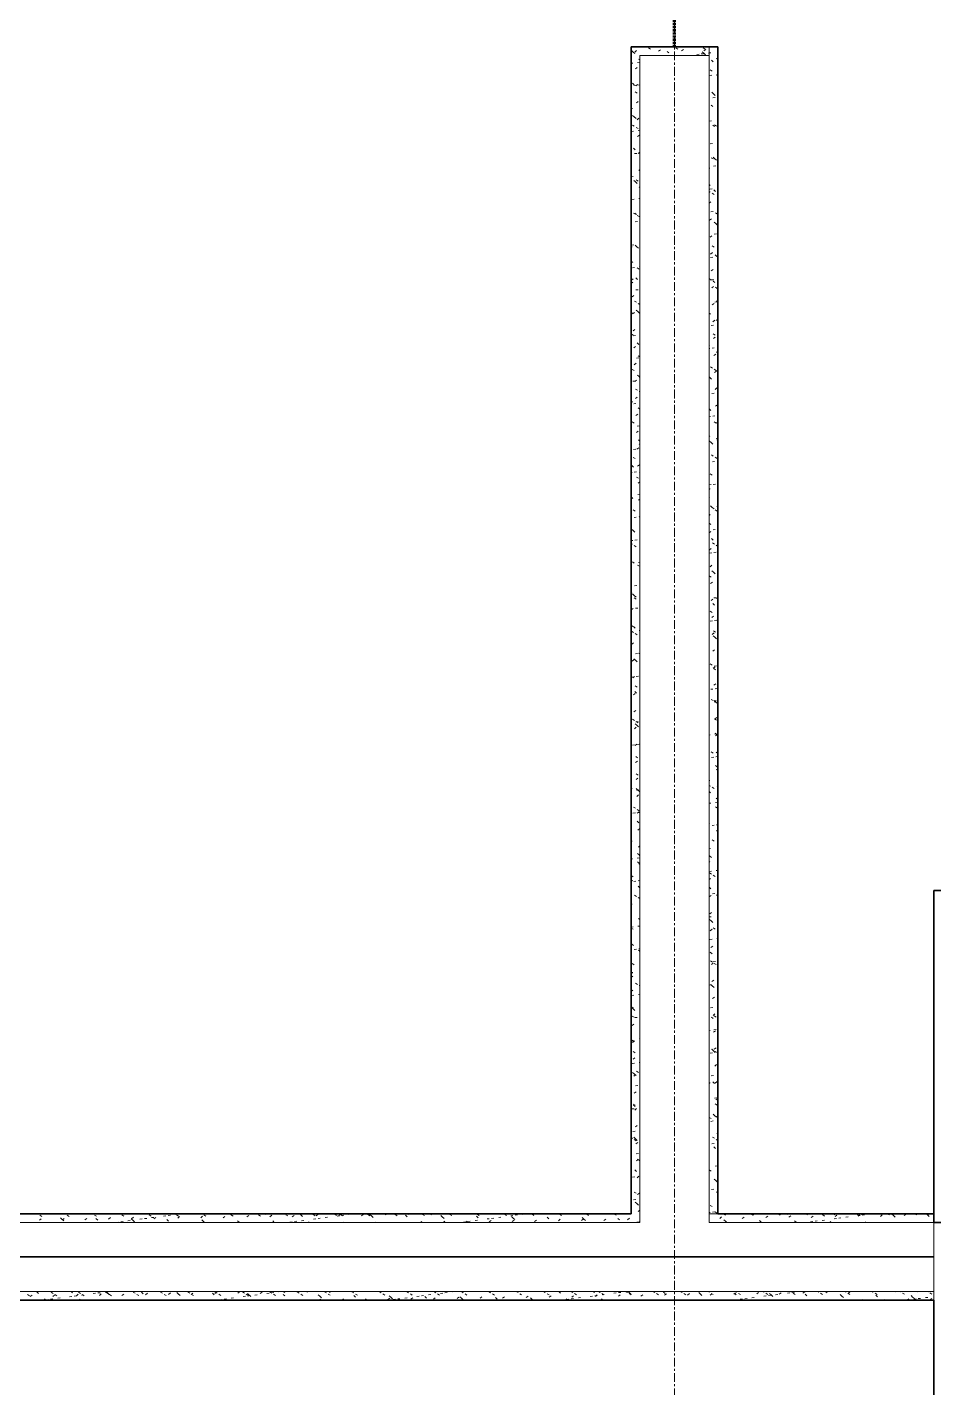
# Model space of a CAD drawing. Header units: millimetres. Extents: x -4948 to 42228, y -4856 to 69378.
# Drawn here: x 29773 to 31084, y 48253 to 50221 of the extents above; entities that cross this region are included whole.
import ezdxf

# ---------------------------------------------------------------- set-up
doc = ezdxf.new("R2010")
doc.units = ezdxf.units.MM
doc.linetypes.add('Линия сетки', pattern=[22.225, 12.7, -3.175, 3.175, -3.175])
doc.linetypes.add('Штрих 3 х 1_5 мм', pattern=[4.5, 3, -1.5])
for name, color, linetype, lineweight in [('A-AREA', 32, 'Continuous', 9), ('A-DETL', 90, 'Continuous', 9), ('A-WALL', 113, 'Continuous', 13), ('A-WALL-PATT', 111, 'Continuous', 13), ('I-WALL', 2, 'Continuous', 13), ('S-GRID', 1, 'Continuous', 30)]:
    doc.layers.add(name, color=color, linetype=linetype, lineweight=lineweight)

# ---------------------------------------------------------------- blocks, each defined once
blk = doc.blocks.new('27ELB-RD-AR-0000-BIM_rvt-1-1 этаж отм_ _0_000 лотки')
at = {"layer": 'A-AREA', "color": 252, "linetype": 'Штрих 3 х 1_5 мм', "lineweight": 70}
blk.add_line((30708.9, 50192.1), (30708.9, 50792.1), dxfattribs=at)
at = {"layer": 'A-DETL', "color": 252, "lineweight": 35}
blk.add_line((26508.9, 48442.1), (31083.9, 48442.1), dxfattribs=at)
at = {"layer": 'A-WALL', "color": 252, "lineweight": 9}
for p, q in [((30758.9, 50179.6), (30658.9, 50179.6)), ((30658.9, 50179.6), (30658.9, 48504.6)), ((30758.9, 50192.1), (30758.9, 50179.6)), ((30758.9, 50192.1), (30758.9, 50179.6)), ((30758.9, 50179.6), (30758.9, 48504.6)), ((30658.9, 48492.1), (30658.9, 48504.6)), ((30758.9, 48504.6), (30771.4, 48504.6)), ((30758.9, 48492.1), (30758.9, 48504.6)), ((28508.9, 48492.1), (30658.9, 48492.1)), ((30758.9, 48492.1), (31083.9, 48492.1)), ((31083.9, 48392.1), (31083.9, 48492.1)), ((28508.9, 48392.1), (31083.9, 48392.1)), ((31083.9, 48379.6), (31083.9, 48392.1))]:
    blk.add_line(p, q, dxfattribs=at)
at = {"layer": 'A-WALL-PATT', "color": 252, "linetype": 'Continuous', "lineweight": 9}
for p, q in [((30646.6, 50186.8), (30649, 50184.6)), ((30649, 50184.6), (30649, 50184.6)), ((30649, 50184.6), (30651.4, 50182.4)), ((30651.5, 50184.7), (30654.1, 50186.7)), ((30671.1, 50190.7), (30673.9, 50188.9)), ((30685.8, 50185.9), (30688.4, 50188)), ((30698.2, 50185.6), (30700.7, 50183.4)), ((30710.6, 50190.8), (30713.5, 50189)), ((30719, 50186.4), (30721.7, 50188.4)), ((30741, 50181), (30744.3, 50181.5)), ((30747.6, 50181.9), (30751, 50182.3)), ((30749, 50185.2), (30751.3, 50183.1)), ((30750.2, 50190.8), (30753, 50189)), ((30751.3, 50183.1), (30751.3, 50183.1)), ((30751.3, 50183.1), (30753.8, 50180.8)), ((30751.5, 50186.2), (30754.2, 50188.2)), ((30758, 50183.2), (30758.9, 50183.4)), ((30758.9, 50183.4), (30761.3, 50183.7)), ((30646.4, 50168.6), (30648.4, 50168.8)), ((30652.3, 50160.2), (30654.9, 50162.3)), ((30655.4, 50169.7), (30658.7, 50170.2)), ((30656.7, 50174.6), (30658.9, 50173.2)), ((30760.4, 50159), (30763.3, 50157.2)), ((30762.4, 50172.9), (30764.9, 50170.7)), ((30769.4, 50174.9), (30771.4, 50176.4)), ((30647.9, 50139.5), (30650.3, 50137.2)), ((30653.1, 50135.8), (30655.7, 50137.8)), ((30759.4, 50150.5), (30762.7, 50151)), ((30769.7, 50151.9), (30771.4, 50152.1)), ((30770.2, 50150.4), (30771.4, 50151.3)), ((30650.2, 50136.2), (30653.5, 50136.6)), ((30652, 50127), (30654.9, 50125.2)), ((30656.8, 50137), (30658.9, 50137.3)), ((30762.9, 50126.4), (30765.2, 50124.2)), ((30764.4, 50118.3), (30767.8, 50118.8)), ((30765.2, 50124.2), (30765.2, 50124.2)), ((30765.2, 50124.2), (30767.7, 50121.9)), ((30770.7, 50127.2), (30771.4, 50126.8)), ((30771, 50125.9), (30771.4, 50126.2)), ((30771.1, 50119.2), (30771.4, 50119.2)), ((30646.4, 50102.8), (30648, 50103)), ((30653.9, 50111.3), (30656.5, 50113.3)), ((30758.9, 50109.5), (30759.1, 50109.3)), ((30761.7, 50107.7), (30764.5, 50105.9)), ((30647.9, 50079.1), (30650.7, 50077.3)), ((30648.3, 50092.9), (30650.7, 50090.8)), ((30650.7, 50090.8), (30650.7, 50090.8)), ((30650.7, 50090.8), (30653.2, 50088.5)), ((30654.7, 50086.8), (30657.3, 50088.9)), ((30758.9, 50084.7), (30762.2, 50085.2)), ((30764.1, 50079.1), (30766.6, 50076.8)), ((30766.6, 50079.3), (30769.4, 50077.5)), ((30646.4, 50069.9), (30649.4, 50070.3)), ((30653.3, 50075.7), (30656.1, 50073.9)), ((30655.5, 50062.3), (30658.1, 50064.4)), ((30656.4, 50071.2), (30658.9, 50071.6)), ((30649.6, 50045.6), (30652.1, 50043.4)), ((30656.3, 50037.9), (30658.9, 50039.9)), ((30658.2, 50047.3), (30658.9, 50046.9)), ((30758.9, 50041.3), (30759, 50041.4)), ((30760.3, 50052), (30763.6, 50052.5)), ((30770.6, 50053.4), (30771.4, 50053.5)), ((30651.1, 50037.7), (30654.4, 50038.1)), ((30657.7, 50038.5), (30658.9, 50038.7)), ((30761.9, 50031.8), (30764.7, 50030)), ((30764.6, 50032.5), (30767, 50030.4)), ((30765.4, 50019.8), (30768.7, 50020.2)), ((30767, 50030.4), (30767, 50030.4)), ((30767, 50030.4), (30769.4, 50028.1)), ((30646.4, 50004.1), (30648.9, 50004.5)), ((30653.5, 49999.7), (30656.3, 49997.9)), ((30657.1, 50013.4), (30658.9, 50014.8)), ((30758.9, 50016.3), (30759.8, 50016.9)), ((30650.1, 49999.1), (30652.4, 49996.9)), ((30652.4, 49996.9), (30652.4, 49996.9)), ((30652.4, 49996.9), (30654.9, 49994.7)), ((30657.9, 49988.9), (30658.9, 49989.7)), ((30758.9, 49991.2), (30760.6, 49992.5)), ((30758.9, 49983.2), (30760.6, 49982.1)), ((30759.9, 49986.2), (30763.2, 49986.6)), ((30763.1, 49980.4), (30766, 49978.6)), ((30765.9, 49985.2), (30768.3, 49983)), ((30646.4, 49979), (30647.3, 49978.4)), ((30647, 49971.3), (30650.3, 49971.8)), ((30657.3, 49972.7), (30658.9, 49972.9)), ((30658.7, 49964.5), (30658.9, 49964.6)), ((30758.9, 49966.1), (30761.4, 49968)), ((30649.4, 49951.8), (30652.2, 49950)), ((30651.3, 49951.8), (30653.8, 49949.5)), ((30654.7, 49948.4), (30657.6, 49946.6)), ((30759.5, 49941.5), (30762.2, 49943.5)), ((30761.2, 49953.5), (30764.6, 49953.9)), ((30768, 49952.1), (30770.9, 49950.2)), ((30646.4, 49929.9), (30646.8, 49930.3)), ((30652.1, 49939.1), (30655.4, 49939.6)), ((30658.7, 49940), (30658.9, 49940)), ((30766.3, 49921.3), (30769.6, 49921.7)), ((30766.4, 49938.7), (30768.7, 49936.5)), ((30768.7, 49936.5), (30768.7, 49936.5)), ((30768.7, 49936.5), (30771.2, 49934.2)), ((30646.4, 49904.8), (30647.6, 49905.8)), ((30646.4, 49903.2), (30647.6, 49902.5)), ((30646.5, 49905.5), (30649.9, 49906)), ((30651.8, 49905.2), (30654.2, 49903.1)), ((30654.2, 49903.1), (30654.2, 49903.1)), ((30654.2, 49903.1), (30656.6, 49900.8)), ((30760.3, 49917), (30763, 49919.1)), ((30763.4, 49904.5), (30766.2, 49902.7)), ((30758.9, 49899.4), (30759, 49899.2)), ((30760.8, 49887.7), (30764.1, 49888.1)), ((30761.1, 49892.5), (30763.8, 49894.6)), ((30767.6, 49891.4), (30770.1, 49889.1)), ((30646.4, 49879.8), (30648.4, 49881.3)), ((30647.9, 49872.8), (30651.2, 49873.3)), ((30655, 49872.5), (30657.8, 49870.7)), ((30658.2, 49874.2), (30658.9, 49874.3)), ((30761.9, 49868.1), (30764.6, 49870.1)), ((30646.4, 49852.7), (30648.8, 49851.1)), ((30646.6, 49854.8), (30649.2, 49856.9)), ((30653.1, 49857.9), (30655.5, 49855.7)), ((30758.9, 49854.5), (30758.9, 49854.5)), ((30759.3, 49856.6), (30762.1, 49854.8)), ((30762.2, 49855), (30765.5, 49855.4)), ((30762.7, 49843.6), (30765.4, 49845.6)), ((30764.6, 49853.2), (30767.4, 49851.4)), ((30768.1, 49844.8), (30770.4, 49842.7)), ((30770.4, 49842.7), (30770.4, 49842.7)), ((30770.4, 49842.7), (30771.4, 49841.8)), ((30647.4, 49830.4), (30650, 49832.4)), ((30650.9, 49824.6), (30653.7, 49822.8)), ((30653, 49840.6), (30656.3, 49841)), ((30767.3, 49822.8), (30770.6, 49823.2)), ((30769.5, 49824.8), (30771.4, 49823.6)), ((30647.5, 49807), (30650.8, 49807.4)), ((30648.2, 49805.9), (30650.8, 49807.9)), ((30653.6, 49811.4), (30655.9, 49809.2)), ((30655.9, 49809.2), (30655.9, 49809.2)), ((30655.9, 49809.2), (30658.4, 49806.9)), ((30656.2, 49821.1), (30658.9, 49819.5)), ((30758.9, 49807.1), (30760.8, 49805.4)), ((30763.5, 49819.1), (30766.2, 49821.2)), ((30649, 49781.4), (30651.6, 49783.5)), ((30761.7, 49789.2), (30765.1, 49789.6)), ((30764.3, 49794.7), (30767, 49796.7)), ((30769.3, 49797.5), (30771.4, 49795.7)), ((30646.4, 49776.9), (30649, 49775.2)), ((30648.9, 49774.3), (30652.2, 49774.7)), ((30654.8, 49764.1), (30657.3, 49761.8)), ((30764.9, 49777.2), (30767.7, 49775.4)), ((30765.1, 49770.2), (30767.8, 49772.2)), ((30649.8, 49756.9), (30652.4, 49759)), ((30656.5, 49745.2), (30658.9, 49743.7)), ((30758.9, 49761), (30759.7, 49760.3)), ((30758.9, 49755.9), (30759.8, 49756)), ((30763.1, 49756.5), (30766.4, 49756.9)), ((30765.9, 49745.7), (30768.6, 49747.8)), ((30769.8, 49750.9), (30771.4, 49749.5)), ((30647.4, 49725.7), (30650.3, 49723.9)), ((30650.6, 49732.5), (30653.2, 49734.5)), ((30653.9, 49742.1), (30657.3, 49742.5)), ((30760.7, 49729.3), (30763.6, 49727.5)), ((30766.1, 49725.9), (30768.9, 49724.1)), ((30768.2, 49724.2), (30771.4, 49724.7)), ((30648.4, 49708.5), (30651.7, 49708.9)), ((30651.4, 49708), (30654, 49710)), ((30655.3, 49717.5), (30657.6, 49715.4)), ((30657.6, 49715.4), (30657.6, 49715.4)), ((30657.6, 49715.4), (30658.9, 49714.2)), ((30758.9, 49714.9), (30760, 49713.8)), ((30760, 49713.8), (30760, 49713.8)), ((30760, 49713.8), (30762.5, 49711.5)), ((30766.7, 49721.3), (30769.4, 49723.3)), ((30652.2, 49683.5), (30654.8, 49685.6)), ((30652.3, 49697.3), (30655.2, 49695.5)), ((30657.7, 49693.9), (30658.9, 49693.1)), ((30762.7, 49690.6), (30766, 49691.1)), ((30767.5, 49696.8), (30770.2, 49698.8)), ((30771, 49697.5), (30771.4, 49697.3)), ((30771.1, 49703.7), (30771.4, 49703.4)), ((30646.4, 49679.6), (30648, 49678.1)), ((30646.4, 49675.3), (30646.5, 49675.3)), ((30649.8, 49675.8), (30653.1, 49676.2)), ((30656.5, 49670.2), (30658.9, 49668.1)), ((30758.9, 49680), (30758.9, 49679.9)), ((30758.9, 49668.7), (30761.4, 49666.4)), ((30768.3, 49672.3), (30771, 49674.4)), ((30647.7, 49649.7), (30650.5, 49647.9)), ((30653, 49659.1), (30655.6, 49661.1)), ((30758.9, 49657.2), (30760.8, 49657.5)), ((30764.1, 49657.9), (30767.4, 49658.4)), ((30766.3, 49649.9), (30769.2, 49648.1)), ((30769.1, 49647.8), (30771.4, 49649.6)), ((30646.4, 49633.4), (30646.9, 49633)), ((30653.8, 49634.6), (30656.4, 49636.6)), ((30654.9, 49643.6), (30658.2, 49644)), ((30758.9, 49629.4), (30760.1, 49628.6)), ((30769.2, 49625.7), (30771.4, 49626)), ((30649.4, 49609.9), (30652.7, 49610.4)), ((30654.6, 49610.1), (30657.2, 49612.2)), ((30657, 49623.7), (30658.9, 49622)), ((30657.9, 49617.9), (30658.9, 49617.3)), ((30759.4, 49622.1), (30761.7, 49620)), ((30761.7, 49620), (30761.7, 49620)), ((30761.7, 49620), (30764.2, 49617.7)), ((30769.9, 49623.4), (30771.4, 49624.5)), ((30646.4, 49600), (30646.4, 49600)), ((30646.4, 49587.3), (30647.2, 49586.5)), ((30648.9, 49598.4), (30651.8, 49596.6)), ((30655.4, 49585.6), (30658, 49587.7)), ((30762.2, 49602), (30765, 49600.2)), ((30763.6, 49592.1), (30766.9, 49592.5)), ((30767.6, 49598.6), (30770.4, 49596.8)), ((30770.7, 49598.9), (30771.4, 49599.4)), ((30646.4, 49576.7), (30647.4, 49576.8)), ((30647.2, 49586.5), (30647.2, 49586.5)), ((30647.2, 49586.5), (30649.7, 49584.2)), ((30650.7, 49577.2), (30654.1, 49577.7)), ((30653.8, 49570), (30656.7, 49568.2)), ((30658.3, 49576.4), (30658.9, 49575.8)), ((30760.6, 49574.8), (30763.1, 49572.6)), ((30656.2, 49561.2), (30658.8, 49563.2)), ((30758.9, 49558.6), (30761.7, 49559)), ((30758.9, 49553.6), (30760.4, 49552.6)), ((30765, 49559.4), (30768.3, 49559.8)), ((30646.4, 49541.2), (30648.6, 49539.1)), ((30655.8, 49545), (30658.9, 49545.4)), ((30657, 49536.7), (30658.9, 49538.2)), ((30658.8, 49529.8), (30658.9, 49529.7)), ((30758.9, 49539.6), (30759.7, 49540.3)), ((30761.1, 49528.2), (30763.5, 49526.1)), ((30649.2, 49522.4), (30652, 49520.6)), ((30650.3, 49511.4), (30653.6, 49511.9)), ((30657.8, 49512.2), (30658.9, 49513.1)), ((30758.9, 49514.6), (30760.5, 49515.8)), ((30763.5, 49526.1), (30763.5, 49526.1)), ((30763.5, 49526.1), (30766, 49523.8)), ((30767.8, 49522.6), (30770.6, 49520.8)), ((30770.1, 49527.2), (30771.4, 49527.4)), ((30646.6, 49494.8), (30648.9, 49492.7)), ((30648.9, 49492.7), (30648.9, 49492.7)), ((30648.9, 49492.7), (30651.4, 49490.4)), ((30758.9, 49503.1), (30761.6, 49501.3)), ((30758.9, 49489.5), (30761.3, 49491.3)), ((30764.6, 49493.6), (30767.9, 49494)), ((30646.4, 49478), (30648.4, 49478.3)), ((30646.4, 49473.7), (30647.9, 49472.7)), ((30650.4, 49471.1), (30653.2, 49469.3)), ((30651.7, 49478.7), (30655, 49479.2)), ((30658.6, 49487.8), (30658.9, 49488)), ((30762.4, 49481), (30764.9, 49478.7)), ((30763.7, 49474.7), (30766.5, 49472.9)), ((30769.1, 49471.3), (30771.4, 49469.8)), ((30759.3, 49460), (30762.7, 49460.5)), ((30759.4, 49464.8), (30762.1, 49466.8)), ((30765.9, 49460.9), (30769.3, 49461.3)), ((30647.9, 49447.5), (30650.3, 49445.3)), ((30655.3, 49442.7), (30658.1, 49440.9)), ((30656.8, 49446.5), (30658.9, 49446.8)), ((30760.2, 49440.3), (30762.9, 49442.4)), ((30762.9, 49434.4), (30765.2, 49432.3)), ((30765.2, 49432.3), (30765.2, 49432.3)), ((30765.2, 49432.3), (30767.7, 49430)), ((30646.4, 49428.2), (30646.4, 49428.3)), ((30651.2, 49412.9), (30654.6, 49413.3)), ((30759, 49427.2), (30761.9, 49425.4)), ((30761, 49415.9), (30763.7, 49417.9)), ((30771, 49428.7), (30771.4, 49428.7)), ((30646.4, 49403.1), (30647.2, 49403.8)), ((30648.3, 49401), (30650.7, 49398.8)), ((30650.6, 49395.1), (30653.5, 49393.3)), ((30650.7, 49398.8), (30650.7, 49398.8)), ((30650.7, 49398.8), (30653.2, 49396.5)), ((30761.8, 49391.4), (30764.5, 49393.4)), ((30765.5, 49395.1), (30768.8, 49395.5)), ((30769.3, 49395.4), (30771.4, 49394)), ((30646.4, 49379.4), (30649.3, 49379.8)), ((30646.4, 49378.1), (30648, 49379.4)), ((30652.6, 49380.2), (30655.9, 49380.6)), ((30760.3, 49375.8), (30763.1, 49374)), ((30764.1, 49387.1), (30766.6, 49384.9)), ((30646.4, 49353), (30648.8, 49354.9)), ((30649.6, 49353.7), (30652.1, 49351.4)), ((30760.3, 49361.5), (30763.6, 49361.9)), ((30762.6, 49366.9), (30765.3, 49369)), ((30766.9, 49362.4), (30770.2, 49362.8)), ((30646.5, 49347.2), (30649.4, 49345.4)), ((30651.9, 49343.8), (30654.7, 49342)), ((30657.7, 49348), (30658.9, 49348.1)), ((30763.4, 49342.4), (30766.1, 49344.5)), ((30764.6, 49340.5), (30767, 49338.4)), ((30765.2, 49347.4), (30768, 49345.6)), ((30767, 49338.4), (30767, 49338.4)), ((30767, 49338.4), (30769.4, 49336.1)), ((30770.5, 49344), (30771.4, 49343.5)), ((30647, 49328.4), (30649.6, 49330.4)), ((30652.2, 49314.4), (30655.5, 49314.8)), ((30656.8, 49315.4), (30658.9, 49314.1)), ((30764.2, 49318), (30766.9, 49320)), ((30647.8, 49303.9), (30650.4, 49305.9)), ((30650.1, 49307.1), (30652.4, 49305)), ((30652.4, 49305), (30652.4, 49305)), ((30652.4, 49305), (30654.9, 49302.7)), ((30758.9, 49295.5), (30759.4, 49295.6)), ((30760.5, 49299.9), (30763.3, 49298.1)), ((30765, 49293.5), (30767.7, 49295.5)), ((30765.9, 49293.3), (30768.3, 49291)), ((30766.4, 49296.5), (30769.8, 49297)), ((30646.9, 49280.8), (30650.3, 49281.2)), ((30648.6, 49279.4), (30651.2, 49281.5)), ((30653.6, 49281.7), (30656.9, 49282.1)), ((30649.4, 49255), (30652, 49257)), ((30651.3, 49259.8), (30653.8, 49257.6)), ((30652.1, 49267.9), (30655, 49266.1)), ((30761.2, 49263), (30764.5, 49263.4)), ((30765.8, 49269), (30768.5, 49271.1)), ((30767.8, 49263.8), (30771.2, 49264.3)), ((30770.8, 49268.1), (30771.4, 49267.7)), ((30650.2, 49230.5), (30652.8, 49232.5)), ((30658.7, 49249.5), (30658.9, 49249.5)), ((30758.9, 49250.4), (30759.2, 49250.2)), ((30761.8, 49248.5), (30764.6, 49246.7)), ((30766.3, 49246.7), (30768.7, 49244.6)), ((30766.6, 49244.6), (30769.3, 49246.6)), ((30768.7, 49244.6), (30768.7, 49244.6)), ((30768.7, 49244.6), (30771.2, 49242.3)), ((30648, 49219.9), (30650.8, 49218.1)), ((30651.8, 49213.3), (30654.2, 49211.1)), ((30653.1, 49215.9), (30656.4, 49216.3)), ((30653.4, 49216.5), (30656.2, 49214.7)), ((30758.9, 49229.8), (30759, 49229.8)), ((30766.7, 49220.2), (30769.5, 49218.4)), ((30767.4, 49220.1), (30770.1, 49222.1)), ((30651, 49206), (30653.6, 49208.1)), ((30654.2, 49211.1), (30654.2, 49211.1)), ((30654.2, 49211.1), (30656.6, 49208.8)), ((30758.9, 49207.4), (30759, 49207.3)), ((30758.9, 49196.9), (30760.4, 49197.1)), ((30767.4, 49198), (30770.7, 49198.5)), ((30767.6, 49199.4), (30770.1, 49197.2)), ((30768.2, 49195.6), (30770.9, 49197.7)), ((30647.9, 49182.3), (30651.2, 49182.7)), ((30651.8, 49181.6), (30654.4, 49183.6)), ((30654.5, 49183.2), (30657.8, 49183.6)), ((30658.3, 49188.1), (30658.9, 49187.8)), ((30652.6, 49157.1), (30655.2, 49159.1)), ((30653.1, 49166), (30655.5, 49163.7)), ((30762, 49172.6), (30764.8, 49170.8)), ((30762.2, 49164.4), (30765.5, 49164.9)), ((30768.8, 49165.3), (30771.4, 49165.7)), ((30769, 49171.1), (30771.4, 49173)), ((30653.4, 49132.6), (30656, 49134.7)), ((30653.6, 49140.6), (30656.4, 49138.8)), ((30768.1, 49152.8), (30770.4, 49150.7)), ((30769.8, 49146.7), (30771.4, 49147.9)), ((30770.4, 49150.7), (30770.4, 49150.7)), ((30770.4, 49150.7), (30771.4, 49149.8)), ((30646.4, 49119.9), (30647.4, 49119.2)), ((30646.4, 49116.3), (30647.1, 49116.4)), ((30653.5, 49119.4), (30655.9, 49117.3)), ((30654.1, 49117.3), (30657.4, 49117.8)), ((30655.9, 49117.3), (30655.9, 49117.3)), ((30655.9, 49117.3), (30658.4, 49115)), ((30758.9, 49131.1), (30759.9, 49131.3)), ((30758.9, 49124.1), (30760.7, 49122.9)), ((30758.9, 49115.2), (30760.7, 49113.4)), ((30763.2, 49121.3), (30766.1, 49119.5)), ((30770.6, 49122.2), (30771.4, 49122.8)), ((30654.2, 49108.1), (30656.8, 49110.2)), ((30758.9, 49098.2), (30761.3, 49098.6)), ((30768.3, 49099.5), (30771.4, 49099.9)), ((30769.3, 49105.6), (30771.4, 49103.7)), ((30648.8, 49083.8), (30652.2, 49084.2)), ((30649.5, 49092.7), (30652.3, 49090.9)), ((30654.8, 49089.2), (30657.7, 49087.4)), ((30655, 49083.7), (30657.6, 49085.7)), ((30655.5, 49084.6), (30658.8, 49085.1)), ((30768.1, 49092.9), (30771, 49091.1)), ((30654.8, 49072.1), (30657.3, 49069.9)), ((30655.8, 49059.2), (30658.4, 49061.2)), ((30758.9, 49069), (30759.6, 49068.3)), ((30763.1, 49065.9), (30766.4, 49066.4)), ((30769.7, 49066.8), (30771.4, 49067)), ((30769.8, 49059), (30771.4, 49057.6)), ((30646.4, 49050.6), (30646.6, 49050.6)), ((30646.4, 49044.1), (30647.7, 49043.3)), ((30656.6, 49034.7), (30658.9, 49036.5)), ((30758.9, 49037.9), (30759.3, 49038.3)), ((30763.5, 49045.3), (30766.3, 49043.5)), ((30646.4, 49017.7), (30648, 49017.9)), ((30655, 49018.8), (30658.3, 49019.2)), ((30655.3, 49025.6), (30657.6, 49023.4)), ((30657.6, 49023.4), (30657.6, 49023.4)), ((30657.6, 49023.4), (30658.9, 49022.3)), ((30758.9, 49032.5), (30760.9, 49032.8)), ((30758.9, 49022.9), (30760, 49021.8)), ((30760, 49021.8), (30760, 49021.8)), ((30760, 49021.8), (30762.5, 49019.6)), ((30655.1, 49013.3), (30657.9, 49011.5)), ((30657.4, 49010.3), (30658.9, 49011.4)), ((30758.9, 49012.9), (30760.1, 49013.8)), ((30758.9, 48999.6), (30762.3, 49000.1)), ((30759.3, 48997.4), (30762.2, 48995.6)), ((30769.3, 49001), (30771.4, 49001.2)), ((30771.1, 49011.7), (30771.4, 49011.4)), ((30646.4, 48993.6), (30648.9, 48992)), ((30646.4, 48987.6), (30647.9, 48986.1)), ((30649.8, 48985.2), (30653.1, 48985.7)), ((30656.4, 48986.1), (30658.9, 48986.4)), ((30656.5, 48978.3), (30658.9, 48976.1)), ((30658.2, 48985.8), (30658.9, 48986.3)), ((30758.9, 48987.8), (30760.9, 48989.3)), ((30758.9, 48976.7), (30761.4, 48974.5)), ((30764.7, 48994), (30767.5, 48992.2)), ((30651, 48965.4), (30653.8, 48963.6)), ((30656.3, 48962), (30658.9, 48960.3)), ((30759, 48962.8), (30761.7, 48964.9)), ((30764, 48967.4), (30767.4, 48967.8)), ((30769.6, 48965.6), (30771.4, 48964.5)), ((30770.7, 48968.3), (30771.4, 48968.4)), ((30646.4, 48951.9), (30647.6, 48952.1)), ((30646.4, 48941.5), (30646.9, 48941)), ((30759.8, 48938.3), (30762.5, 48940.4)), ((30646.4, 48919), (30648.9, 48919.4)), ((30646.4, 48917.8), (30649.1, 48916)), ((30656, 48920.3), (30658.9, 48920.7)), ((30657, 48931.7), (30658.9, 48930)), ((30758.9, 48933.8), (30761.8, 48934.2)), ((30759.4, 48930.1), (30761.7, 48928)), ((30761.7, 48928), (30761.7, 48928)), ((30761.7, 48928), (30764.2, 48925.7)), ((30764.9, 48918), (30767.8, 48916.2)), ((30759.9, 48901.1), (30763.2, 48901.5)), ((30760.6, 48913.9), (30763.3, 48915.9)), ((30770.2, 48902.5), (30771.4, 48902.6)), ((30646.4, 48895.3), (30647.2, 48894.6)), ((30647.2, 48894.6), (30647.2, 48894.6)), ((30647.2, 48894.6), (30649.7, 48892.3)), ((30650.7, 48886.7), (30654, 48887.2)), ((30656.6, 48886), (30658.9, 48884.5)), ((30657.3, 48887.6), (30658.9, 48887.8)), ((30658.3, 48884.4), (30658.9, 48883.9)), ((30760.6, 48882.9), (30763.1, 48880.6)), ((30761.4, 48889.4), (30764.1, 48891.4)), ((30646.4, 48876.4), (30646.9, 48876.8)), ((30647.5, 48866.5), (30650.4, 48864.7)), ((30760.8, 48870.1), (30763.7, 48868.3)), ((30762.2, 48864.9), (30764.9, 48867)), ((30765, 48868.9), (30768.3, 48869.3)), ((30766.2, 48866.7), (30769, 48864.9)), ((30646.4, 48853.3), (30648.5, 48853.5)), ((30646.4, 48851.3), (30647.7, 48852.3)), ((30646.4, 48849.2), (30648.6, 48847.2)), ((30763, 48840.5), (30765.7, 48842.5)), ((30646.4, 48826.2), (30648.5, 48827.9)), ((30646.6, 48820.4), (30649.9, 48820.8)), ((30652.4, 48838.1), (30655.3, 48836.3)), ((30656.9, 48821.8), (30658.9, 48822)), ((30657.8, 48834.7), (30658.9, 48834)), ((30658.8, 48837.9), (30658.9, 48837.8)), ((30758.9, 48820.8), (30759, 48820.7)), ((30759.4, 48835.3), (30762.8, 48835.7)), ((30761.1, 48836.3), (30763.5, 48834.1)), ((30763.5, 48834.1), (30763.5, 48834.1)), ((30763.5, 48834.1), (30766, 48831.9)), ((30771.1, 48838.3), (30771.4, 48838.1)), ((30646.6, 48802.9), (30648.9, 48800.7)), ((30646.7, 48801.3), (30649.3, 48803.4)), ((30648.9, 48800.7), (30648.9, 48800.7)), ((30648.9, 48800.7), (30651.4, 48798.4)), ((30760.8, 48802.6), (30764.2, 48803)), ((30763.8, 48816), (30766.5, 48818)), ((30771.2, 48803.9), (30771.4, 48804)), ((30647.8, 48790.5), (30650.6, 48788.7)), ((30651.7, 48788.2), (30655, 48788.6)), ((30658.3, 48789.1), (30658.9, 48789.1)), ((30762.4, 48789), (30764.9, 48786.8)), ((30764.6, 48791.5), (30767.3, 48793.6)), ((30766.4, 48790.7), (30769.3, 48788.9)), ((30647.5, 48776.9), (30650.1, 48778.9)), ((30758.9, 48770.3), (30760.2, 48769.4)), ((30765.4, 48767.1), (30768.1, 48769.1)), ((30765.9, 48770.4), (30769.3, 48770.8)), ((30646.4, 48754.6), (30649.4, 48755)), ((30646.4, 48740.9), (30646.5, 48740.8)), ((30647.8, 48755.6), (30650.3, 48753.3)), ((30648.3, 48752.4), (30650.9, 48754.4)), ((30658, 48758.7), (30658.9, 48758.2)), ((30762.3, 48742.8), (30765.1, 48741)), ((30762.9, 48742.4), (30765.2, 48740.3)), ((30766.2, 48742.6), (30768.9, 48744.6)), ((30647.5, 48721.9), (30650.8, 48722.3)), ((30649, 48739.2), (30651.8, 48737.4)), ((30649.1, 48727.9), (30651.7, 48730)), ((30657.8, 48723.2), (30658.9, 48723.4)), ((30760.4, 48736.7), (30763.7, 48737.2)), ((30765.2, 48740.3), (30765.2, 48740.3)), ((30765.2, 48740.3), (30767.7, 48738)), ((30767.7, 48739.4), (30770.5, 48737.6)), ((30648.3, 48709), (30650.7, 48706.9)), ((30649.9, 48703.5), (30652.5, 48705.5)), ((30650.7, 48706.9), (30650.7, 48706.9)), ((30650.7, 48706.9), (30653.2, 48704.6)), ((30653.9, 48710.8), (30656.7, 48709)), ((30761.8, 48704), (30765.1, 48704.5)), ((30767, 48718.1), (30769.7, 48720.2)), ((30652.6, 48689.7), (30655.9, 48690.1)), ((30758.9, 48694.5), (30760.5, 48693.5)), ((30764.1, 48695.2), (30766.6, 48692.9)), ((30767.8, 48693.6), (30770.5, 48695.7)), ((30649.3, 48663.2), (30652.1, 48661.4)), ((30649.6, 48661.7), (30652.1, 48659.5)), ((30650.7, 48679), (30653.3, 48681)), ((30766.9, 48671.8), (30770.2, 48672.3)), ((30767.9, 48663.5), (30770.7, 48661.7)), ((30768.6, 48669.2), (30771.3, 48671.2)), ((30647.1, 48656.1), (30650.4, 48656.5)), ((30651.5, 48654.5), (30654.1, 48656.6)), ((30758.9, 48643.9), (30761.7, 48642.1)), ((30764.6, 48648.6), (30767, 48646.4)), ((30767, 48646.4), (30767, 48646.4)), ((30767, 48646.4), (30769.4, 48644.2)), ((30769.4, 48644.7), (30771.4, 48646.2)), ((30648.5, 48623.4), (30651.8, 48623.8)), ((30652.3, 48630.1), (30654.9, 48632.1)), ((30658.8, 48624.7), (30658.9, 48624.7)), ((30761.3, 48638.2), (30764.7, 48638.7)), ((30646.4, 48614.6), (30648, 48613.5)), ((30650.1, 48615.1), (30652.4, 48613)), ((30650.5, 48611.9), (30653.3, 48610.1)), ((30652.4, 48613), (30652.4, 48613)), ((30652.4, 48613), (30654.9, 48610.7)), ((30653.1, 48605.6), (30655.7, 48607.6)), ((30758.9, 48605), (30759.4, 48605.1)), ((30762.7, 48605.5), (30766, 48606)), ((30763.8, 48615.5), (30766.6, 48613.7)), ((30769.1, 48612.1), (30771.4, 48610.7)), ((30770.2, 48620.2), (30771.4, 48621.1)), ((30653.6, 48591.2), (30656.9, 48591.6)), ((30653.9, 48581.1), (30656.5, 48583.2)), ((30655.4, 48583.5), (30658.2, 48581.7)), ((30765.9, 48601.3), (30768.3, 48599.1)), ((30771, 48595.8), (30771.4, 48596)), ((30651.3, 48567.9), (30653.8, 48565.6)), ((30759.1, 48568), (30762, 48566.2)), ((30767.8, 48573.3), (30771.1, 48573.7)), ((30648, 48557.5), (30651.3, 48558)), ((30654.7, 48556.6), (30657.3, 48558.7)), ((30766.3, 48554.7), (30768.7, 48552.6)), ((30768.7, 48552.6), (30768.7, 48552.6)), ((30768.7, 48552.6), (30771.2, 48550.3)), ((30649.4, 48524.8), (30652.7, 48525.3)), ((30650.7, 48536), (30653.6, 48534.2)), ((30655.5, 48532.2), (30658.1, 48534.2)), ((30762.3, 48539.7), (30765.6, 48540.1)), ((30769.4, 48536.2), (30771.4, 48534.9)), ((29965.2, 48504.6), (29966, 48503.9)), ((30065.9, 48504.6), (30068.3, 48502.4)), ((30116.3, 48504.6), (30117.6, 48503.4)), ((30166.6, 48504.6), (30168.3, 48503.1)), ((30290.4, 48502.9), (30292.6, 48504.6)), ((30323.7, 48503.3), (30325.3, 48504.6)), ((30356.2, 48503.2), (30358, 48504.6)), ((30390.5, 48504.4), (30390.7, 48504.6)), ((30651.8, 48521.3), (30654.2, 48519.2)), ((30654.2, 48519.2), (30654.2, 48519.2)), ((30654.2, 48519.2), (30656.6, 48516.9)), ((30656.3, 48507.7), (30658.9, 48509.7)), ((30758.9, 48515.5), (30759, 48515.3)), ((30758.9, 48511.2), (30759, 48511.2)), ((30758.9, 48506.4), (30760.4, 48506.6)), ((30760.4, 48516.7), (30763.2, 48514.9)), ((30763.7, 48507), (30767, 48507.4)), ((30767.6, 48507.5), (30770.1, 48505.2)), ((30779.6, 48504.4), (30782.5, 48502.6)), ((30819.2, 48504.4), (30822, 48502.6)), ((30821.1, 48504.6), (30823.2, 48502.6)), ((30858.7, 48504.5), (30861.6, 48502.7)), ((30871.4, 48504.6), (30872.4, 48503.6)), ((30898.3, 48504.6), (30901.1, 48502.8)), ((30921.8, 48504.6), (30923.1, 48503.3)), ((30937.9, 48504.6), (30940.7, 48502.9)), ((30972.4, 48504.4), (30974.8, 48502.1)), ((30977.6, 48504.6), (30980.2, 48502.9)), ((30990.8, 48504), (30994.1, 48504.5)), ((31017.3, 48504.6), (31019.8, 48503)), ((31056.9, 48504.6), (31059.3, 48503.1)), ((31074.3, 48502.4), (31077, 48504.4)), ((29790.3, 48495.4), (29792.9, 48497.4)), ((29790.9, 48502.6), (29793.7, 48500.8)), ((29820.6, 48498.8), (29822.9, 48496.6)), ((29822.9, 48496.6), (29822.9, 48496.6)), ((29822.9, 48496.6), (29825.4, 48494.4)), ((29823.5, 48495.8), (29826.2, 48497.9)), ((29830.4, 48502.6), (29833.3, 48500.8)), ((29856, 48495.7), (29858.7, 48497.7)), ((29870, 48502.7), (29872.8, 48500.9)), ((29872.1, 48497.6), (29874.6, 48495.4)), ((29890.3, 48496.9), (29893, 48498.9)), ((29901.5, 48492.1), (29904.8, 48492.6)), ((29908.1, 48493), (29911.4, 48493.4)), ((29909.5, 48502.8), (29912.4, 48501)), ((29918.4, 48494.4), (29921.7, 48494.8)), ((29923, 48497.2), (29925.3, 48495.1)), ((29923.5, 48497.3), (29926.2, 48499.4)), ((29925.3, 48495.1), (29925.3, 48495.1)), ((29925.3, 48495.1), (29927.8, 48492.8)), ((29935.6, 48496.6), (29939, 48497.1)), ((29942.3, 48497.5), (29945.6, 48497.9)), ((29949.1, 48502.9), (29951.9, 48501.1)), ((29952.6, 48498.9), (29955.9, 48499.3)), ((29956, 48497.2), (29958.7, 48499.2)), ((29969.8, 48501.1), (29973.2, 48501.6)), ((29974.5, 48496.1), (29977, 48493.8)), ((29976.5, 48502), (29979.8, 48502.4)), ((29986.8, 48503.4), (29990.1, 48503.8)), ((29988.6, 48502.9), (29991.5, 48501.1)), ((29990.3, 48498.4), (29993, 48500.4)), ((30023.6, 48498.8), (30026.2, 48500.9)), ((30025.3, 48495.7), (30027.7, 48493.5)), ((30027.7, 48493.5), (30027.7, 48493.5)), ((30027.7, 48493.5), (30029.2, 48492.1)), ((30028.2, 48503), (30031, 48501.2)), ((30056.1, 48498.7), (30058.7, 48500.7)), ((30067.7, 48503.1), (30070.6, 48501.3)), ((30076.9, 48494.5), (30079.4, 48492.3)), ((30090.4, 48499.9), (30093, 48501.9)), ((30107.3, 48503.1), (30110.1, 48501.3)), ((30123.6, 48500.3), (30126.3, 48502.4)), ((30127.7, 48494.1), (30129.9, 48492.1)), ((30146.8, 48503.2), (30149.7, 48501.4)), ((30152.5, 48492.3), (30155.8, 48492.7)), ((30156.1, 48500.2), (30158.8, 48502.2)), ((30159.1, 48493.2), (30162.4, 48493.6)), ((30168.3, 48503.1), (30168.3, 48503.1)), ((30168.3, 48503.1), (30170.7, 48500.8)), ((30169.4, 48494.5), (30172.7, 48495)), ((30179.3, 48493), (30180.3, 48492.1)), ((30186.4, 48503.3), (30189.2, 48501.5)), ((30186.7, 48496.8), (30190, 48497.2)), ((30190.4, 48501.4), (30193.1, 48503.5)), ((30193.3, 48497.7), (30196.6, 48498.1)), ((30203.6, 48499), (30206.9, 48499.5)), ((30217.5, 48504.1), (30220, 48501.9)), ((30220.8, 48501.3), (30224.2, 48501.7)), ((30223.6, 48501.8), (30226.3, 48503.9)), ((30225.9, 48503.4), (30228.8, 48501.6)), ((30227.5, 48502.2), (30230.8, 48502.6)), ((30230.1, 48492.5), (30230.6, 48492.1)), ((30237.8, 48503.5), (30241.1, 48504)), ((30256.1, 48501.7), (30258.8, 48503.7)), ((30265.5, 48503.4), (30268.3, 48501.6)), ((30268.3, 48503.7), (30270.6, 48501.5)), ((30270.6, 48501.5), (30270.6, 48501.5)), ((30270.6, 48501.5), (30273.1, 48499.3)), ((30276.3, 48492.1), (30276.7, 48492.4)), ((30305, 48503.5), (30307.9, 48501.7)), ((30309, 48492.1), (30309.2, 48492.2)), ((30319.9, 48502.6), (30322.3, 48500.3)), ((30341.7, 48492.1), (30343.5, 48493.5)), ((30344.6, 48503.6), (30347.4, 48501.8)), ((30370.7, 48502.1), (30373, 48500)), ((30373, 48500), (30373, 48500)), ((30373, 48500), (30375.5, 48497.7)), ((30374.4, 48492.1), (30376.7, 48493.9)), ((30384.1, 48503.7), (30387, 48501.9)), ((30403.5, 48492.5), (30406.8, 48492.9)), ((30407.1, 48492.1), (30409.2, 48493.7)), ((30410.1, 48493.3), (30413.4, 48493.8)), ((30420.4, 48494.7), (30423.7, 48495.1)), ((30422.3, 48501), (30424.7, 48498.7)), ((30423.7, 48503.7), (30426.5, 48501.9)), ((30437.7, 48497), (30441, 48497.4)), ((30440.9, 48492.9), (30443.5, 48495)), ((30444.3, 48497.8), (30447.6, 48498.3)), ((30454.6, 48499.2), (30457.9, 48499.6)), ((30463.2, 48503.8), (30466.1, 48502)), ((30471.9, 48501.5), (30475.2, 48501.9)), ((30473.1, 48500.6), (30475.4, 48498.4)), ((30474.1, 48493.4), (30476.8, 48495.4)), ((30475.4, 48498.4), (30475.4, 48498.4)), ((30475.4, 48498.4), (30477.9, 48496.2)), ((30478.5, 48502.3), (30481.8, 48502.8)), ((30488.8, 48503.7), (30492.1, 48504.1)), ((30502.8, 48503.9), (30505.6, 48502.1)), ((30506.6, 48493.2), (30509.3, 48495.2)), ((30524.6, 48499.4), (30527.1, 48497.2)), ((30540.9, 48494.4), (30543.6, 48496.5)), ((30542.3, 48503.9), (30545.2, 48502.1)), ((30574.2, 48494.9), (30576.8, 48496.9)), ((30575.5, 48499), (30577.8, 48496.9)), ((30577.8, 48496.9), (30577.8, 48496.9)), ((30577.8, 48496.9), (30580.3, 48494.6)), ((30581.9, 48504), (30584.7, 48502.2)), ((30606.6, 48494.7), (30609.3, 48496.8)), ((30621.4, 48504.1), (30624.3, 48502.3)), ((30627, 48497.9), (30629.5, 48495.6)), ((30640.9, 48495.9), (30643.6, 48498)), ((30654.5, 48492.6), (30657.8, 48493.1)), ((30774.2, 48497.9), (30776.9, 48499.9)), ((30780.2, 48495.9), (30782.6, 48493.7)), ((30782.6, 48493.7), (30782.6, 48493.7)), ((30782.6, 48493.7), (30784.4, 48492.1)), ((30806.7, 48497.7), (30809.4, 48499.8)), ((30831.8, 48494.8), (30834.3, 48492.5)), ((30841, 48499), (30843.7, 48501)), ((30874.3, 48499.4), (30876.9, 48501.4)), ((30882.6, 48494.3), (30885, 48492.2)), ((30885, 48492.2), (30885, 48492.2)), ((30885, 48492.2), (30885.1, 48492.1)), ((30905.5, 48492.8), (30908.8, 48493.2)), ((30906.7, 48499.2), (30909.4, 48501.3)), ((30912.1, 48493.7), (30915.4, 48494.1)), ((30922.4, 48495), (30925.8, 48495.5)), ((30923.1, 48503.3), (30923.1, 48503.3)), ((30923.1, 48503.3), (30925.6, 48501.1)), ((30934.2, 48493.2), (30935.4, 48492.1)), ((30939.7, 48497.3), (30943, 48497.7)), ((30941, 48500.5), (30943.7, 48502.5)), ((30946.3, 48498.2), (30949.6, 48498.6)), ((30956.6, 48499.5), (30959.9, 48500)), ((30973.9, 48501.8), (30977.2, 48502.2)), ((30974.3, 48500.9), (30977, 48502.9)), ((30980.5, 48502.7), (30983.8, 48503.1)), ((30985, 48492.8), (30985.7, 48492.1)), ((31006.8, 48500.7), (31009.4, 48502.8)), ((31023.2, 48503.9), (31025.5, 48501.8)), ((31025.5, 48501.8), (31025.5, 48501.8)), ((31025.5, 48501.8), (31028, 48499.5)), ((31041.1, 48502), (31043.7, 48504)), ((31074.7, 48502.8), (31077.2, 48500.5)), ((29773.1, 48387.6), (29775.9, 48385.8)), ((29777.1, 48384.9), (29779.7, 48387)), ((29786, 48392.1), (29786.5, 48391.6)), ((29786.5, 48391.6), (29786.5, 48391.6)), ((29786.5, 48391.6), (29788.9, 48389.4)), ((29807.3, 48391.1), (29810.1, 48389.3)), ((29809.6, 48384.8), (29812.2, 48386.8)), ((29812.6, 48387.6), (29815.5, 48385.8)), ((29836.3, 48392.1), (29838.2, 48390.4)), ((29843.9, 48386), (29846.5, 48388.1)), ((29846.8, 48391.1), (29849.7, 48389.3)), ((29851, 48386.8), (29854.3, 48387.3)), ((29852.2, 48387.7), (29855, 48385.9)), ((29868.2, 48389.1), (29871.5, 48389.6)), ((29874.8, 48390), (29878.2, 48390.4)), ((29877.1, 48386.5), (29879.8, 48388.5)), ((29885.2, 48391.3), (29888.5, 48391.8)), ((29886.4, 48391.2), (29889.2, 48389.4)), ((29886.6, 48392.1), (29888.9, 48390.1)), ((29888.9, 48390.1), (29888.9, 48390.1)), ((29888.9, 48390.1), (29891.3, 48387.8)), ((29891.7, 48387.8), (29894.6, 48386)), ((29909.6, 48386.3), (29912.3, 48388.3)), ((29925.9, 48391.3), (29928.8, 48389.5)), ((29931.3, 48387.9), (29934.1, 48386.1)), ((29938.1, 48391.1), (29940.6, 48388.8)), ((29943.9, 48387.5), (29946.6, 48389.6)), ((29965.5, 48391.3), (29968.3, 48389.5)), ((29970.8, 48387.9), (29973.7, 48386.1)), ((29977.2, 48388), (29979.8, 48390)), ((29988.9, 48390.7), (29991.2, 48388.5)), ((29991.2, 48388.5), (29991.2, 48388.5)), ((29991.2, 48388.5), (29993.7, 48386.2)), ((30005, 48391.4), (30007.9, 48389.6)), ((30009.6, 48387.8), (30012.3, 48389.8)), ((30010.4, 48388), (30013.2, 48386.2)), ((30040.5, 48389.5), (30042.9, 48387.3)), ((30043.9, 48389), (30046.6, 48391.1)), ((30044.6, 48391.5), (30047.4, 48389.7)), ((30049.9, 48388.1), (30052.8, 48386.3)), ((30077.2, 48389.5), (30079.8, 48391.5)), ((30084.1, 48391.6), (30087, 48389.8)), ((30089.5, 48388.1), (30092.3, 48386.3)), ((30091.3, 48389.1), (30093.6, 48386.9)), ((30093.6, 48386.9), (30093.6, 48386.9)), ((30093.6, 48386.9), (30096.1, 48384.7)), ((30102, 48387), (30105.3, 48387.4)), ((30109.7, 48389.3), (30112.3, 48391.3)), ((30119.2, 48389.3), (30122.6, 48389.7)), ((30123.7, 48391.6), (30126.5, 48389.8)), ((30125.9, 48390.1), (30129.2, 48390.6)), ((30129, 48388.2), (30131.9, 48386.4)), ((30136.2, 48391.5), (30139.5, 48391.9)), ((30142.9, 48388), (30145.3, 48385.7)), ((30144, 48390.5), (30146, 48392.1)), ((30163.2, 48391.7), (30166.1, 48389.9)), ((30168.6, 48388.3), (30171.4, 48386.5)), ((30177.2, 48391), (30178.7, 48392.1)), ((30193.7, 48387.5), (30196, 48385.4)), ((30202.8, 48391.8), (30205.6, 48390)), ((30208.1, 48388.4), (30211, 48386.6)), ((30209.7, 48390.8), (30211.4, 48392.1)), ((30242.3, 48391.8), (30245.2, 48390)), ((30244, 48392), (30244.1, 48392.1)), ((30245.2, 48386.4), (30247.7, 48384.1)), ((30247.7, 48388.4), (30250.5, 48386.6)), ((30281.9, 48391.9), (30284.7, 48390.1)), ((30287.2, 48388.5), (30290.1, 48386.7)), ((30321.4, 48392), (30324.3, 48390.2)), ((30326.8, 48388.6), (30329.6, 48386.8)), ((30342.7, 48385.8), (30346, 48386.2)), ((30353, 48387.2), (30356.3, 48387.6)), ((30361, 48392.1), (30363.8, 48390.3)), ((30366.3, 48388.7), (30369.2, 48386.9)), ((30370.2, 48389.4), (30373.6, 48389.9)), ((30376.9, 48390.3), (30380.2, 48390.7)), ((30387.2, 48391.7), (30390.4, 48392.1)), ((30400.6, 48392.1), (30403.4, 48390.3)), ((30405.9, 48388.7), (30408.7, 48386.9)), ((30440.3, 48392.1), (30442.9, 48390.4)), ((30440.4, 48392.1), (30441.4, 48391.2)), ((30445.4, 48388.8), (30448.3, 48387)), ((30479.9, 48392.1), (30482.5, 48390.5)), ((30485, 48388.9), (30487.8, 48387.1)), ((30519.6, 48392.1), (30522, 48390.6)), ((30524.5, 48388.9), (30527.4, 48387.1)), ((30541.1, 48392.1), (30541.4, 48391.9)), ((30541.4, 48391.9), (30541.4, 48391.9)), ((30541.4, 48391.9), (30543.8, 48389.6)), ((30559.3, 48392.1), (30561.6, 48390.6)), ((30564.1, 48389), (30566.9, 48387.2)), ((30591.4, 48392.1), (30593.1, 48390.6)), ((30593.7, 48386), (30597, 48386.4)), ((30594.5, 48385.1), (30597.2, 48387.1)), ((30598.9, 48392.1), (30601.1, 48390.7)), ((30603.6, 48389.1), (30606.5, 48387.3)), ((30604, 48387.3), (30607.3, 48387.8)), ((30621.3, 48389.6), (30624.6, 48390)), ((30627.8, 48385.5), (30630.4, 48387.5)), ((30627.9, 48390.5), (30631.2, 48390.9)), ((30638.2, 48391.8), (30640.2, 48392.1)), ((30638.6, 48392.1), (30640.7, 48390.8)), ((30641.8, 48392.1), (30643.7, 48390.3)), ((30643.2, 48389.2), (30646, 48387.4)), ((30643.7, 48390.3), (30643.7, 48390.3)), ((30643.7, 48390.3), (30646.2, 48388)), ((30660.3, 48385.3), (30662.9, 48387.4)), ((30678.2, 48392.1), (30680.2, 48390.8)), ((30682.7, 48389.2), (30685.6, 48387.4)), ((30693, 48391.3), (30695.4, 48389.1)), ((30694.6, 48386.6), (30697.2, 48388.6)), ((30717.9, 48392.1), (30719.8, 48390.9)), ((30722.3, 48389.3), (30725.1, 48387.5)), ((30727.8, 48387), (30730.5, 48389)), ((30743.8, 48390.9), (30746.1, 48388.7)), ((30746.1, 48388.7), (30746.1, 48388.7)), ((30746.1, 48388.7), (30748.6, 48386.5)), ((30757.6, 48392.1), (30759.3, 48391)), ((30760.3, 48386.9), (30763, 48388.9)), ((30761.8, 48389.4), (30764.7, 48387.6)), ((30794.6, 48388.1), (30797.3, 48390.1)), ((30795.4, 48389.8), (30797.8, 48387.5)), ((30797.2, 48392.1), (30798.9, 48391.1)), ((30801.4, 48389.4), (30804.2, 48387.6)), ((30827.8, 48388.5), (30830.5, 48390.6)), ((30836.9, 48392.1), (30838.4, 48391.1)), ((30840.9, 48389.5), (30843.8, 48387.7)), ((30844.7, 48386.1), (30848, 48386.6)), ((30846.2, 48389.3), (30848.5, 48387.2)), ((30848.5, 48387.2), (30848.5, 48387.2)), ((30848.5, 48387.2), (30851, 48384.9)), ((30855, 48387.5), (30858.3, 48387.9)), ((30860.3, 48388.4), (30863, 48390.4)), ((30872.3, 48389.8), (30875.6, 48390.2)), ((30876.6, 48392.1), (30878, 48391.2)), ((30878.9, 48390.6), (30882.2, 48391.1)), ((30880.5, 48389.6), (30883.3, 48387.8)), ((30889.2, 48392), (30889.9, 48392.1)), ((30894.6, 48389.6), (30897.3, 48391.6)), ((30897.7, 48388.2), (30900.2, 48385.9)), ((30916.2, 48392.1), (30917.5, 48391.3)), ((30920, 48389.7), (30922.9, 48387.9)), ((30927.9, 48390), (30930.5, 48392.1)), ((30948.6, 48387.8), (30950.9, 48385.6)), ((30955.9, 48392.1), (30957.1, 48391.3)), ((30959.6, 48389.7), (30962.4, 48387.9)), ((30960.4, 48389.9), (30963, 48391.9)), ((30994.7, 48391.1), (30996, 48392.1)), ((30995.5, 48392.1), (30996.6, 48391.4)), ((30999.1, 48389.8), (31002, 48388)), ((31000.1, 48386.6), (31002.6, 48384.4)), ((31027.9, 48391.5), (31028.7, 48392.1)), ((31035.2, 48392.1), (31036.2, 48391.5)), ((31038.7, 48389.9), (31041.5, 48388.1)), ((31050.9, 48386.2), (31053.3, 48384.1)), ((31060.4, 48391.4), (31061.4, 48392.1)), ((31074.9, 48392.1), (31075.7, 48391.6)), ((31078.2, 48390), (31081.1, 48388.2)), ((29797.5, 48381.5), (29799.6, 48379.6)), ((29799.8, 48380.1), (29803.2, 48380.5)), ((29806.5, 48381), (29809.8, 48381.4)), ((29816.8, 48382.3), (29820.1, 48382.8)), ((29834, 48384.6), (29837.4, 48385)), ((29840.7, 48385.5), (29844, 48385.9)), ((29848.3, 48381.1), (29849.9, 48379.6)), ((29899.9, 48379.9), (29900.3, 48379.6)), ((30050.9, 48380.3), (30054.2, 48380.7)), ((30057.5, 48381.1), (30060.8, 48381.6)), ((30067.8, 48382.5), (30071.1, 48382.9)), ((30085, 48384.8), (30088.4, 48385.2)), ((30091.7, 48385.6), (30095, 48386.1)), ((30097, 48379.6), (30097, 48379.6)), ((30129.7, 48379.6), (30130.3, 48380)), ((30162.4, 48379.6), (30162.8, 48379.9)), ((30195.1, 48379.6), (30197.1, 48381.1)), ((30196, 48385.4), (30196, 48385.4)), ((30196, 48385.4), (30198.5, 48383.1)), ((30227.8, 48379.6), (30230.3, 48381.5)), ((30260.5, 48379.6), (30262.8, 48381.4)), ((30294.4, 48380.6), (30297.1, 48382.6)), ((30296.1, 48386), (30298.4, 48383.8)), ((30298.4, 48383.8), (30298.4, 48383.8)), ((30298.4, 48383.8), (30300.9, 48381.6)), ((30301.9, 48380.4), (30305.2, 48380.9)), ((30308.5, 48381.3), (30311.8, 48381.7)), ((30318.8, 48382.7), (30322.1, 48383.1)), ((30327.7, 48381), (30330.3, 48383)), ((30336.1, 48384.9), (30339.4, 48385.4)), ((30347.6, 48384.9), (30350.1, 48382.6)), ((30360.2, 48380.8), (30362.8, 48382.9)), ((30394.5, 48382.1), (30397.1, 48384.1)), ((30398.4, 48384.4), (30400.8, 48382.3)), ((30400.8, 48382.3), (30400.8, 48382.3)), ((30400.8, 48382.3), (30403.3, 48380)), ((30427.7, 48382.5), (30430.4, 48384.5)), ((30450, 48383.3), (30452.5, 48381)), ((30460.2, 48382.3), (30462.9, 48384.4)), ((30494.5, 48383.6), (30497.2, 48385.6)), ((30500.8, 48382.9), (30503.2, 48380.7)), ((30503.2, 48380.7), (30503.2, 48380.7)), ((30503.2, 48380.7), (30504.4, 48379.6)), ((30527.7, 48384), (30530.4, 48386)), ((30552.4, 48381.7), (30554.7, 48379.6)), ((30552.9, 48380.6), (30556.2, 48381)), ((30559.5, 48381.5), (30562.8, 48381.9)), ((30560.2, 48383.8), (30562.9, 48385.9)), ((30569.8, 48382.8), (30573.1, 48383.3)), ((30587.1, 48385.1), (30590.4, 48385.5)), ((30603.2, 48381.3), (30605.1, 48379.6)), ((30654.8, 48380.2), (30655.4, 48379.6)), ((30705.6, 48379.7), (30705.8, 48379.6)), ((30803.9, 48380.8), (30807.2, 48381.2)), ((30810.5, 48381.6), (30813.8, 48382.1)), ((30820.8, 48383), (30824.1, 48383.4)), ((30838.1, 48385.3), (30841.4, 48385.7)), ((30947, 48379.6), (30947.7, 48380.1)), ((30950.9, 48385.6), (30950.9, 48385.6)), ((30950.9, 48385.6), (30953.4, 48383.4)), ((30979.7, 48379.6), (30981, 48380.6)), ((31012.4, 48379.6), (31013.4, 48380.4)), ((31045.1, 48379.6), (31047.7, 48381.7)), ((31053.3, 48384.1), (31053.3, 48384.1)), ((31053.3, 48384.1), (31055.8, 48381.8)), ((31054.9, 48380.9), (31058.2, 48381.4)), ((31061.5, 48381.8), (31064.8, 48382.2)), ((31071.8, 48383.2), (31075.1, 48383.6)), ((31078.3, 48380), (31081, 48382.1))]:
    blk.add_line(p, q, dxfattribs=at)
at = {"layer": 'I-WALL', "color": 252, "lineweight": 35}
for p, q in [((30658.9, 50192.1), (30646.4, 50192.1)), ((30646.4, 50192.1), (30646.4, 48504.6)), ((30758.9, 50192.1), (30658.9, 50192.1)), ((30771.4, 50192.1), (30758.9, 50192.1)), ((30771.4, 48504.6), (30771.4, 50192.1)), ((31233.9, 48972.1), (31083.9, 48972.1)), ((31083.9, 48972.1), (31083.9, 48492.1)), ((30646.4, 48504.6), (28508.9, 48504.6)), ((31083.9, 48504.6), (30771.4, 48504.6)), ((31083.9, 48492.1), (31083.9, 48504.6)), ((31283.9, 48492.1), (31083.9, 48492.1)), ((31083.9, 48492.1), (31233.9, 48492.1)), ((28508.9, 48379.6), (31083.9, 48379.6)), ((31083.9, 48379.6), (31083.9, 44577.1))]:
    blk.add_line(p, q, dxfattribs=at)
blk = doc.blocks.new('27ELB-RD-KR2-0000-BIM_rvt-1-1 этаж отм_ _0_000 лотки')
at = {"layer": 'S-GRID', "color": 252, "linetype": 'Линия сетки', "lineweight": 9}
blk.add_line((30708.9, -4856.4), (30708.9, 68377.9), dxfattribs=at)

msp = doc.modelspace()

# ---------------------------------------------------------------- block references
at = {"lineweight": 5}
for name in ['27ELB-RD-KR2-0000-BIM_rvt-1-1 этаж отм_ _0_000 лотки', '27ELB-RD-AR-0000-BIM_rvt-1-1 этаж отм_ _0_000 лотки']:
    msp.add_blockref(name, (0, 0), dxfattribs=at)

doc.saveas('drawing.dxf')
